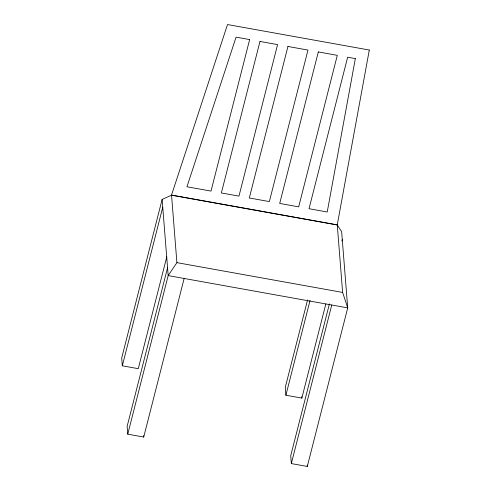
<?xml version="1.0" encoding="UTF-8"?>
<svg xmlns="http://www.w3.org/2000/svg" width="491" height="491" viewBox="0 0 491 491"><rect width="100%" height="100%" fill="white"/><g stroke="black" fill="none" stroke-linecap="round" stroke-linejoin="round"><path stroke-width="0.74" d="M329.43 303.861L290.715 455.771L291.335 463.584L307.292 466.45L347.714 307.875L341.65 231.697L337.268 224.995L171.543 195.203L162.122 199.42L121.7 357.994L122.32 365.807L138.278 368.68L166.799 256.787M122.32 365.807L162.742 207.233M167.56 267.785L127.138 426.36L127.764 434.173L143.722 437.045L184.143 278.471M127.764 434.173L168.186 275.598L162.122 199.42M307.556 299.964L285.271 387.405L285.891 395.218L301.848 398.084L325.84 303.978M285.891 395.218L310.067 300.369M341.889 240.995L342.27 239.51M291.335 463.584L331.756 305.009M171.543 195.203L176.901 262.642L168.186 275.598L347.714 307.875L342.632 292.433L337.268 224.995M176.901 262.642L342.632 292.433M301.738 396.667L301.848 398.084M307.182 465.032L307.292 466.45M143.611 435.621L143.722 437.045M355.349 58.589L327.227 211.989L309.023 208.718L347.653 57.202L355.349 58.589M369.3 50.039L337.256 224.847L171.531 195.056L227.511 24.55L369.3 50.039M249.637 39.581L211.013 191.097L186.948 186.77L236.073 37.144L249.637 39.581M259.985 41.447L221.361 192.957L238.964 196.124L277.587 44.607L259.985 41.447M287.935 46.467L249.311 197.983L269.35 201.586L307.974 50.07L287.935 46.467M318.321 51.929L279.698 203.446L298.681 206.858L337.305 55.342L318.321 51.929"/></g></svg>
